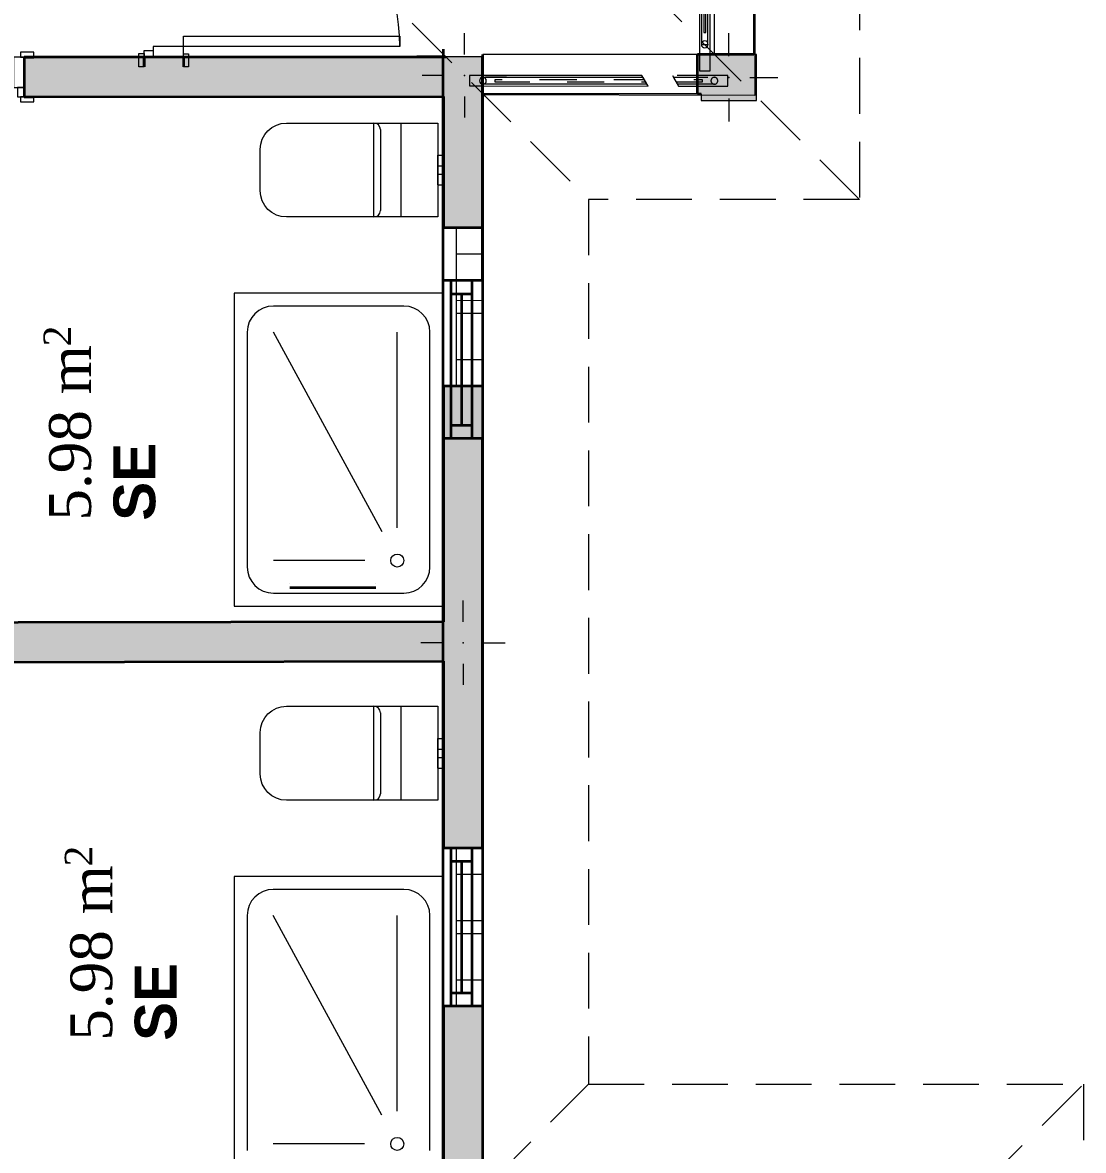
# Model space of a CAD drawing. Header units: millimetres. Extents: x -234375 to -184638, y -91483 to -70216.
# Drawn here: x -190622 to -186597, y -78363 to -74085 of the extents above; entities that cross this region are included whole.
import ezdxf

# ---------------------------------------------------------------- set-up
doc = ezdxf.new("R2010")
doc.units = ezdxf.units.MM
doc.header["$MEASUREMENT"] = 0
for name, pattern in [('Dashed Small', [282.222222, 141.111111, -141.111111]), ('Hidden', [317.5, 211.666667, -105.833333]), ('Wipeout_Contour', [20000, 0, -20000])]:
    doc.linetypes.add(name, pattern=pattern)
for name, color, linetype, lineweight in [('New_0_Pen_No__15', 214, 'Continuous', 25), ('New_0_Pen_No__7', 7, 'Continuous', 35), ('New_Archicad Doors_Pen_No__27', 7, 'Continuous', 35), ('New_Archicad Windows_Pen_No__27', 7, 'Continuous', 35), ('New_Drawing & Figure_Pen_No__15', 214, 'Continuous', 25), ('New_Drawing & Figure_Pen_No__7', 7, 'Continuous', 35), ('New_Interior - Stair & Railing_Pen_No__1', 7, 'Continuous', 13), ('New_Shell - Roof_Pen_No__1', 7, 'Continuous', 13), ('New_Structural - Bearing_Pen_No__1', 7, 'Continuous', 13), ('New_Structural - Bearing_Pen_No__20', 1, 'Continuous', 0), ('New_Structural - Bearing_Pen_No__27', 7, 'Continuous', 35)]:
    doc.layers.add(name, color=color, linetype=linetype, lineweight=lineweight)
for name, color, linetype in [('New_Archicad Doors', 7, 'Continuous'), ('New_Archicad Windows', 7, 'Continuous'), ('New_Drawing & Figure', 7, 'Continuous'), ('New_Interior - Stair & Railing', 7, 'Continuous'), ('New_Shell - Roof', 7, 'Continuous'), ('New_Structural - Bearing', 7, 'Continuous')]:
    doc.layers.add(name, color=color, linetype=linetype)
for name, color, linetype, lineweight, true_color in [('New_Archicad Doors_Pen_No__23', 30, 'Continuous', 20, 0xff6600), ('New_Archicad Doors_Pen_No__3', 30, 'Continuous', 18, 0xff6600), ('New_Archicad Windows_Pen_No__23', 30, 'Continuous', 20, 0xff6600), ('New_Archicad Windows_Pen_No__3', 30, 'Continuous', 18, 0xff6600), ('New_Drawing & Figure_Pen_No__254', 254, 'Continuous', 13, 0xe8e8e8), ('New_Drawing & Figure_Pen_No__9', 135, 'Continuous', 13, 0x3dad99), ('New_Interior - Stair & Railing_Pen_No__106', 161, 'Continuous', 13, 0xaaaaff), ('New_Interior - Stair & Railing_Pen_No__91', 161, 'Continuous', 13, 0xaaaaff), ('New_Structural - Bearing_Pen_No__160', 33, 'Continuous', 20, 0xb4a35c)]:
    doc.layers.add(name, color=color, linetype=linetype, lineweight=lineweight, true_color=true_color)
doc.styles.add('GENERATED_STYLE_1', font='arial.ttf')
doc.styles.add('GENERATED_STYLE_2', font='times.ttf')

# ---------------------------------------------------------------- blocks, each defined once
blk = doc.blocks.new('Slab_1', base_point=(-200787.4, -71277.4))
at = {"layer": 'New_Structural - Bearing_Pen_No__1', "color": 7, "linetype": 'Continuous', "lineweight": 13, "flags": 128}
blk.add_lwpolyline([(-200787.4, -71277.4), (-190000.1, -71277.1), (-189999.5, -71124.5), (-188874.4, -71129.2), (-187846.5, -71129.2), (-187843.4, -74360.9), (-188874.7, -74359.2), (-188874.4, -78662), (-187060.4, -78662), (-187064.7, -89633.3), (-200492.9, -89632.1), (-200498.7, -85263), (-199444, -85265.7), (-199437.7, -82864.3), (-199438.1, -82864.3), (-199438.1, -77162), (-197397.7, -77162), (-197397.7, -75061.6), (-200787.4, -75061.6)], close=True, dxfattribs=at)
blk = doc.blocks.new('Wall_6', base_point=(-191446.4, -76512))
at = {"layer": 'New_Structural - Bearing_Pen_No__160', "linetype": 'Continuous', "lineweight": 0, "true_color": 0x5a512e}
blk.add_hatch(color=59, dxfattribs=at).paths.add_polyline_path([(-191446.4, -76512), (-189025.4, -76507.3), (-189025.4, -76357.3), (-191446.4, -76362)])
at = {"layer": 'New_Structural - Bearing_Pen_No__27', "color": 7, "linetype": 'Continuous', "lineweight": 35, "flags": 128}
for points in [[(-189025.4, -76357.3), (-191446.4, -76362)], [(-191446.4, -76512), (-189025.4, -76507.3)]]:
    blk.add_lwpolyline(points, dxfattribs=at)
blk = doc.blocks.new('Door')
at = {"layer": 'New_Archicad Doors_Pen_No__23', "color": 30, "linetype": 'Continuous', "lineweight": 20, "true_color": 0xff6600}
for p, q in [((-360, 0), (-400, 0)), ((-400, 0), (-400, -115)), ((-360, -115), (-360, 0)), ((400, 0), (360, 0)), ((360, 0), (360, -115)), ((400, -115), (400, 0)), ((-400, -115), (-360, -115)), ((360, -115), (400, -115))]:
    blk.add_line(p, q, dxfattribs=at)
at = {"layer": 'New_Archicad Doors_Pen_No__27', "color": 7, "linetype": 'Continuous', "lineweight": 35}
for p, q in [((-400, 35), (-437, 35)), ((-400, 35), (-437, 35)), ((-400, 0), (-400, 35)), ((-400, 0), (-400, 35)), ((-400, -115), (-400, 0)), ((-400, -115), (-400, 0)), ((400, 0), (400, 35)), ((400, 0), (400, 35)), ((400, 35), (437, 35)), ((400, 35), (437, 35)), ((400, -115), (400, 0)), ((400, -115), (400, 0)), ((-400, -115), (-437, -115)), ((-400, -115), (-437, -115)), ((400, -115), (437, -115)), ((400, -115), (437, -115))]:
    blk.add_line(p, q, dxfattribs=at)
at = {"layer": 'New_Archicad Doors_Pen_No__3', "color": 30, "linetype": 'Continuous', "lineweight": 18, "true_color": 0xff6600}
for p, q in [((320, 0), (320, 720)), ((320, 720), (360, 720)), ((360, 720), (360, 0)), ((-387, 54), (-437, 54)), ((-437, 54), (-437, 35)), ((-387, 35), (-387, 54)), ((437, 54), (387, 54)), ((387, 54), (387, 35)), ((437, 35), (437, 54)), ((-437, 35), (-387, 35)), ((-375, 35), (-400, 35)), ((-400, 35), (-400, 0)), ((-400, 0), (-375, 0)), ((-375, 0), (-375, 35)), ((360, 0), (320, 0)), ((400, 35), (375, 35)), ((375, 35), (375, 0)), ((375, 0), (400, 0)), ((387, 35), (437, 35)), ((400, 0), (400, 35)), ((-387, -115), (-437, -115)), ((-437, -115), (-437, -134)), ((-387, -134), (-387, -115)), ((437, -115), (387, -115)), ((387, -115), (387, -134)), ((437, -134), (437, -115)), ((-437, -134), (-387, -134)), ((387, -134), (437, -134))]:
    blk.add_line(p, q, dxfattribs=at)
blk.add_arc((360, 0), 720, 90, 180, dxfattribs=at)
blk = doc.blocks.new('Wall_7', base_point=(-188875.5, -74215.3))
at = {"layer": 'New_Structural - Bearing_Pen_No__160', "linetype": 'Continuous', "lineweight": 0, "true_color": 0x5a512e}
for points in [[(-191446.4, -74366), (-191416, -74366), (-191416.1, -74216), (-191446.4, -74216)], [(-189025.5, -74215.4), (-190616.1, -74215.8), (-190616, -74365.8), (-189025.5, -74365.4)], [(-189025.5, -74365.4), (-188875.5, -74365.3), (-188875.5, -74215.3), (-188875.5, -74355.3), (-189015.5, -74355.3)], [(-189025.5, -74215.4), (-189025.5, -74365.4), (-189015.5, -74355.3), (-189015.5, -74355.3), (-189015.5, -74215.4)]]:
    blk.add_hatch(color=59, dxfattribs=at).paths.add_polyline_path(points)
at = {"layer": 'New_Structural - Bearing_Pen_No__27', "color": 7, "linetype": 'Continuous', "lineweight": 35}
for p, q in [((-191416.1, -74216), (-191453.1, -74216)), ((-191416.1, -74216), (-191416, -74331)), ((-190616.1, -74215.8), (-190579.1, -74215.8)), ((-190616.1, -74215.8), (-190616, -74330.8)), ((-191416, -74331), (-191416, -74366)), ((-190616, -74330.8), (-190616, -74365.8)), ((-191416, -74366), (-191453, -74366)), ((-190616, -74365.8), (-190579, -74365.8))]:
    blk.add_line(p, q, dxfattribs=at)
at = {"layer": 'New_Structural - Bearing_Pen_No__27', "color": 7, "linetype": 'Continuous', "lineweight": 35, "flags": 128}
for points in [[(-191416.1, -74216), (-191446.4, -74216)], [(-190161, -74215.7), (-190616.1, -74215.8)], [(-189015.5, -74215.4), (-190011, -74215.6)], [(-191446.4, -74366), (-191416, -74366)], [(-190616, -74365.8), (-189025.5, -74365.4)], [(-188875.5, -74355.3), (-188875.5, -74365.3)]]:
    blk.add_lwpolyline(points, dxfattribs=at)
at = {"layer": 'New_Archicad Doors', "color": 21, "linetype": 'Continuous', "lineweight": 18, "true_color": 0xff9955, "zscale": 1000, "rotation": 180.015292002472}
blk.add_blockref('Door', (-191016, -74330.9), dxfattribs=at)
blk = doc.blocks.new('2-Sash Sliding Window')
at = {"layer": 'New_Archicad Windows_Pen_No__23', "color": 30, "linetype": 'Continuous', "lineweight": 20, "true_color": 0xff6600}
for p, q in [((-300, 0), (-200, 0)), ((-200, 0), (-200, -100)), ((-25, -100), (-25, 0)), ((-25, 0), (25, 0)), ((-25, 0), (25, 0)), ((25, 0), (25, -100)), ((200, -100), (200, 0)), ((200, 0), (300, 0)), ((-200, -100), (-300, -100)), ((25, -100), (-25, -100)), ((25, -100), (-25, -100)), ((300, -100), (200, -100))]:
    blk.add_line(p, q, dxfattribs=at)
at = {"layer": 'New_Archicad Windows_Pen_No__27', "color": 7, "linetype": 'Continuous', "lineweight": 35}
for p, q in [((-300, 0), (-300, 50)), ((300, 0), (300, 50)), ((-300, -100), (-300, 0)), ((-300, -100), (-300, 0)), ((300, -100), (300, 0)), ((300, -100), (300, 0))]:
    blk.add_line(p, q, dxfattribs=at)
at = {"layer": 'New_Archicad Windows_Pen_No__3', "color": 30, "linetype": 'Continuous', "lineweight": 18, "true_color": 0xff6600}
for p, q in [((-300, 50), (300, 50)), ((-200, 0), (-25, 0)), ((25, 0), (200, 0)), ((-300, -100), (300, -100)), ((-25, -100), (-200, -100)), ((200, -100), (25, -100))]:
    blk.add_line(p, q, dxfattribs=at)
blk = doc.blocks.new('Wall_24', base_point=(-188875.2, -78662))
at = {"layer": 'New_Structural - Bearing_Pen_No__160', "linetype": 'Continuous', "lineweight": 0, "true_color": 0x5a512e}
h = blk.add_hatch(color=59, dxfattribs=at)
h.paths.add_polyline_path([(-188875.4, -75591.3), (-189025.4, -75591.3), (-189025.3, -77216.2), (-188875.3, -77216.2)])
h.paths.add_polyline_path([(-189020.5, -76507.3), (-189020.5, -76367.3), (-188880.5, -76367.3), (-188880.5, -76507.3)], flags=0)
blk.add_hatch(color=59, dxfattribs=at).paths.add_polyline_path([(-189025.3, -77816.2), (-189025.3, -78512), (-188875.3, -78512), (-188875.3, -77816.2)])
at = {"layer": 'New_Structural - Bearing_Pen_No__27', "color": 7, "linetype": 'Continuous', "lineweight": 35}
for p, q in [((-188975.3, -77216.2), (-189025.3, -77216.2)), ((-188875.3, -77216.2), (-188975.3, -77216.2)), ((-188975.3, -77816.2), (-189025.3, -77816.2)), ((-188875.3, -77816.2), (-188975.3, -77816.2))]:
    blk.add_line(p, q, dxfattribs=at)
at = {"layer": 'New_Structural - Bearing_Pen_No__27', "color": 7, "linetype": 'Continuous', "lineweight": 35, "flags": 128}
for points in [[(-189025.4, -75591.3), (-189025.4, -76357.3)], [(-188875.3, -77216.2), (-188875.4, -75591.3)], [(-189025.4, -76507.3), (-189025.3, -77216.2)], [(-189025.3, -77816.2), (-189025.3, -78512)], [(-188875.3, -78512), (-188875.3, -77816.2)]]:
    blk.add_lwpolyline(points, dxfattribs=at)
at = {"layer": 'New_Archicad Windows', "color": 21, "linetype": 'Continuous', "lineweight": 18, "true_color": 0xff9955, "zscale": 1000, "rotation": 90.00372434408517}
blk.add_blockref('2-Sash Sliding Window', (-188975.3, -77516.2), dxfattribs=at)
blk = doc.blocks.new('2-Sash Sliding Window_3')
at = {"layer": 'New_Archicad Windows_Pen_No__23', "color": 30, "linetype": 'Continuous', "lineweight": 20, "true_color": 0xff6600}
for p, q in [((-750, 0), (-650, 0)), ((-650, 0), (-650, -100)), ((-25, -100), (-25, 0)), ((-25, 0), (25, 0)), ((-25, 0), (25, 0)), ((25, 0), (25, -100)), ((650, -100), (650, 0)), ((650, 0), (750, 0)), ((-650, -100), (-750, -100)), ((25, -100), (-25, -100)), ((25, -100), (-25, -100)), ((750, -100), (650, -100))]:
    blk.add_line(p, q, dxfattribs=at)
at = {"layer": 'New_Archicad Windows_Pen_No__27', "color": 7, "linetype": 'Continuous', "lineweight": 35}
for p, q in [((-750, 0), (-750, 50)), ((750, 0), (750, 50)), ((-750, -100), (-750, 0)), ((-750, -100), (-750, 0)), ((750, -100), (750, 0)), ((750, -100), (750, 0))]:
    blk.add_line(p, q, dxfattribs=at)
at = {"layer": 'New_Archicad Windows_Pen_No__3', "color": 30, "linetype": 'Continuous', "lineweight": 18, "true_color": 0xff6600}
for p, q in [((-750, 50), (750, 50)), ((-650, 0), (-25, 0)), ((25, 0), (650, 0)), ((-750, -100), (750, -100)), ((-25, -100), (-650, -100)), ((650, -100), (25, -100))]:
    blk.add_line(p, q, dxfattribs=at)
blk = doc.blocks.new('Door_3')
at = {"layer": 'New_Archicad Doors_Pen_No__23', "color": 30, "linetype": 'Continuous', "lineweight": 20, "true_color": 0xff6600}
for p, q in [((-410, 0), (-450, 0)), ((-450, 0), (-450, -115)), ((-410, -115), (-410, 0)), ((450, 0), (410, 0)), ((410, 0), (410, -115)), ((450, -115), (450, 0)), ((-450, -115), (-410, -115)), ((410, -115), (450, -115))]:
    blk.add_line(p, q, dxfattribs=at)
at = {"layer": 'New_Archicad Doors_Pen_No__27', "color": 7, "linetype": 'Continuous', "lineweight": 35}
for p, q in [((-450, 0), (-487, 0)), ((-450, 0), (-487, 0)), ((-450, 0), (-450, -115)), ((-450, 0), (-450, -115)), ((450, 0), (450, -115)), ((450, 0), (450, -115)), ((450, 0), (487, 0)), ((450, 0), (487, 0)), ((-450, -115), (-450, -150)), ((-450, -115), (-450, -150)), ((450, -115), (450, -150)), ((450, -115), (450, -150)), ((-450, -150), (-487, -150)), ((-450, -150), (-487, -150)), ((450, -150), (487, -150)), ((450, -150), (487, -150))]:
    blk.add_line(p, q, dxfattribs=at)
at = {"layer": 'New_Archicad Doors_Pen_No__3', "color": 30, "linetype": 'Continuous', "lineweight": 18, "true_color": 0xff6600}
for p, q in [((370, 0), (370, 820)), ((370, 820), (410, 820)), ((410, 820), (410, 0)), ((-487, 0), (-487, 19)), ((-487, 19), (-437, 19)), ((-437, 0), (-487, 0)), ((-437, 19), (-437, 0)), ((410, 0), (370, 0)), ((437, 19), (487, 19)), ((437, 0), (437, 19)), ((487, 0), (437, 0)), ((487, 19), (487, 0)), ((-450, -150), (-450, -115)), ((-450, -115), (-425, -115)), ((-425, -115), (-425, -150)), ((425, -150), (425, -115)), ((425, -115), (450, -115)), ((450, -115), (450, -150)), ((-487, -169), (-487, -150)), ((-487, -150), (-437, -150)), ((-437, -169), (-487, -169)), ((-425, -150), (-450, -150)), ((-437, -150), (-437, -169)), ((450, -150), (425, -150)), ((437, -150), (487, -150)), ((437, -169), (437, -150)), ((487, -169), (437, -169)), ((487, -150), (487, -169))]:
    blk.add_line(p, q, dxfattribs=at)
blk.add_arc((410, 0), 820, 90, 180, dxfattribs=at)
blk = doc.blocks.new('Wall_25', base_point=(-190159.8, -71123.2))
at = {"layer": 'New_Structural - Bearing_Pen_No__160', "linetype": 'Continuous', "lineweight": 0, "true_color": 0x5a512e}
for points in [[(-190160, -71540.4), (-190010, -71540.4), (-190009.9, -71273.2), (-190010.8, -71273.2), (-190010.8, -71276.4), (-190010.9, -71276.4), (-190010.9, -71331.4), (-190159.5, -71331.4), (-190159.5, -71276.4), (-190159.8, -71276.4), (-190159.8, -71273.2), (-190159.9, -71273.2)], [(-190160.5, -73040.4), (-190160.6, -73315.7), (-190010.6, -73315.7), (-190010.5, -73040.4)]]:
    blk.add_hatch(color=59, dxfattribs=at).paths.add_polyline_path(points)
at = {"layer": 'New_Structural - Bearing_Pen_No__27', "color": 7, "linetype": 'Continuous', "lineweight": 35}
for p, q in [((-190110, -71540.4), (-190160, -71540.4)), ((-190010, -71540.4), (-190110, -71540.4)), ((-190110.5, -73040.4), (-190160.5, -73040.4)), ((-190010.5, -73040.4), (-190110.5, -73040.4)), ((-190160.6, -73315.7), (-190160.6, -73278.7)), ((-190010.6, -73315.7), (-190010.6, -73278.7)), ((-190125.6, -73315.7), (-190160.6, -73315.7)), ((-190010.6, -73315.7), (-190125.6, -73315.7)), ((-190161, -74215.7), (-190161, -74252.7)), ((-190126, -74215.7), (-190161, -74215.7)), ((-190011, -74215.7), (-190126, -74215.7)), ((-190011, -74215.7), (-190011, -74252.7))]:
    blk.add_line(p, q, dxfattribs=at)
at = {"layer": 'New_Structural - Bearing_Pen_No__27', "color": 7, "linetype": 'Continuous', "lineweight": 35, "flags": 128}
for points in [[(-190159.9, -71273.2), (-190160, -71540.4)], [(-190010, -71540.4), (-190009.9, -71273.2)], [(-190160.5, -73040.4), (-190160.6, -73315.7)], [(-190010.6, -73315.7), (-190010.5, -73040.4)]]:
    blk.add_lwpolyline(points, dxfattribs=at)
at = {"layer": 'New_Archicad Doors', "color": 21, "linetype": 'Continuous', "lineweight": 18, "true_color": 0xff9955, "zscale": 1000, "rotation": 269.9784304812755}
blk.add_blockref('Door_3', (-190010.8, -73765.7), dxfattribs=at)
at = {"layer": 'New_Archicad Windows', "color": 21, "linetype": 'Continuous', "lineweight": 18, "true_color": 0xff9955, "xscale": -1, "zscale": 1000, "rotation": 89.97843048127555}
blk.add_blockref('2-Sash Sliding Window_3', (-190110.3, -72290.4), dxfattribs=at)
blk = doc.blocks.new('Arch Top Window Opening_5')
at = {"layer": 'New_Archicad Windows_Pen_No__27', "color": 7, "linetype": 'Continuous', "lineweight": 35}
for p, q in [((-407.1, 0), (-407.1, 150)), ((407.1, 0), (407.1, 150))]:
    blk.add_line(p, q, dxfattribs=at)
at = {"layer": 'New_Archicad Windows_Pen_No__3', "color": 30, "linetype": 'Continuous', "lineweight": 18, "true_color": 0xff6600}
for p, q in [((-407.1, 150), (407.1, 150)), ((-407.1, 0), (407.1, 0))]:
    blk.add_line(p, q, dxfattribs=at)
blk = doc.blocks.new('Wall_28', base_point=(-188875.5, -74355.3))
at = {"layer": 'New_Structural - Bearing_Pen_No__160', "linetype": 'Continuous', "lineweight": 0, "true_color": 0x5a512e}
for points in [[(-188061.3, -74355.4), (-188047.3, -74355.4), (-188047.3, -74205.4), (-187997.4, -74205.4), (-188061.3, -74205.4)], [(-187847.4, -74205.4), (-187997.4, -74205.4)]]:
    blk.add_hatch(color=59, dxfattribs=at).paths.add_polyline_path(points)
at = {"layer": 'New_Structural - Bearing_Pen_No__27', "color": 7, "linetype": 'Continuous', "lineweight": 35}
for p, q in [((-188875.5, -74355.3), (-188875.5, -74205.3)), ((-188061.3, -74355.4), (-188061.3, -74205.4))]:
    blk.add_line(p, q, dxfattribs=at)
at = {"layer": 'New_Structural - Bearing_Pen_No__27', "color": 7, "linetype": 'Continuous', "lineweight": 35, "flags": 128}
for points in [[(-187997.4, -74205.4), (-188061.3, -74205.4)], [(-188061.3, -74355.4), (-188047.3, -74355.4)]]:
    blk.add_lwpolyline(points, dxfattribs=at)
at = {"layer": 'New_Archicad Windows', "color": 21, "linetype": 'Continuous', "lineweight": 18, "true_color": 0xff9955, "xscale": -1, "zscale": 1000, "rotation": 359.9979172794656}
blk.add_blockref('Arch Top Window Opening_5', (-188468.4, -74355.4), dxfattribs=at)
blk = doc.blocks.new('Arch Top Window Opening_6')
at = {"layer": 'New_Archicad Windows_Pen_No__27', "color": 7, "linetype": 'Continuous', "lineweight": 35}
for p, q in [((-1414.5, 0), (-1414.5, 150)), ((1414.5, 0), (1414.5, 150))]:
    blk.add_line(p, q, dxfattribs=at)
at = {"layer": 'New_Archicad Windows_Pen_No__3', "color": 30, "linetype": 'Continuous', "lineweight": 18, "true_color": 0xff6600}
for p, q in [((-1414.5, 150), (1414.5, 150)), ((-1414.5, 0), (1414.5, 0))]:
    blk.add_line(p, q, dxfattribs=at)
blk = doc.blocks.new('Wall_29', base_point=(-187847.4, -74355.4))
at = {"layer": 'New_Structural - Bearing_Pen_No__160', "linetype": 'Continuous', "lineweight": 0, "true_color": 0x5a512e}
blk.add_hatch(color=59, dxfattribs=at).paths.add_polyline_path([(-187997.3, -71126.5), (-187847.3, -71126.5)])
at = {"layer": 'New_Structural - Bearing_Pen_No__27', "color": 7, "linetype": 'Continuous', "lineweight": 35}
for p, q in [((-187847.3, -71376.5), (-187997.3, -71376.5)), ((-187847.4, -74205.4), (-187997.4, -74205.4))]:
    blk.add_line(p, q, dxfattribs=at)
at = {"layer": 'New_Structural - Bearing_Pen_No__27', "color": 7, "linetype": 'Continuous', "lineweight": 35, "flags": 128}
blk.add_lwpolyline([(-187847.3, -71126.5), (-187997.3, -71126.5)], dxfattribs=at)
at = {"layer": 'New_Archicad Windows', "color": 21, "linetype": 'Continuous', "lineweight": 18, "true_color": 0xff9955, "zscale": 1000, "rotation": 89.99792045613921}
blk.add_blockref('Arch Top Window Opening_6', (-187847.3, -72790.9), dxfattribs=at)
blk = doc.blocks.new('Wall_31', base_point=(-188875.4, -75591.3))
at = {"layer": 'New_Structural - Bearing_Pen_No__160', "linetype": 'Continuous', "lineweight": 0, "true_color": 0x5a512e}
for points in [[(-189025.5, -74365.4), (-189025.5, -74863.4), (-188875.5, -74863.3), (-188875.5, -74365.3)], [(-188875.4, -75463.3), (-189025.4, -75463.4), (-189025.4, -75591.3), (-188875.4, -75591.3)]]:
    blk.add_hatch(color=59, dxfattribs=at).paths.add_polyline_path(points)
at = {"layer": 'New_Structural - Bearing_Pen_No__27', "color": 7, "linetype": 'Continuous', "lineweight": 35}
for p, q in [((-188975.5, -74863.3), (-189025.5, -74863.4)), ((-188875.5, -74863.3), (-188975.5, -74863.3)), ((-188975.4, -75463.3), (-189025.4, -75463.4)), ((-188875.4, -75463.3), (-188975.4, -75463.3))]:
    blk.add_line(p, q, dxfattribs=at)
at = {"layer": 'New_Structural - Bearing_Pen_No__27', "color": 7, "linetype": 'Continuous', "lineweight": 35, "flags": 128}
for points in [[(-189025.5, -74365.4), (-189025.5, -74863.4)], [(-188875.5, -74863.3), (-188875.5, -74365.3)], [(-189025.4, -75463.4), (-189025.4, -75591.3)], [(-188875.4, -75591.3), (-188875.4, -75463.3)]]:
    blk.add_lwpolyline(points, dxfattribs=at)
at = {"layer": 'New_Archicad Windows', "color": 21, "linetype": 'Continuous', "lineweight": 18, "true_color": 0xff9955, "zscale": 1000, "rotation": 90.0037243440858}
blk.add_blockref('2-Sash Sliding Window', (-188975.5, -75163.3), dxfattribs=at)
blk = doc.blocks.new('Column_8', base_point=(-188945.5, -74285.3))
at = {"layer": 'New_Structural - Bearing_Pen_No__160', "linetype": 'Continuous', "lineweight": 0, "true_color": 0x5a512e}
for points in [[(-189015.5, -74215.4), (-188875.5, -74215.3), (-189015.5, -74215.3)], [(-189015.5, -74355.3), (-189015.5, -74355.3), (-188875.5, -74215.3), (-189015.5, -74215.4)], [(-189015.5, -74355.3), (-188875.5, -74355.3), (-188875.5, -74215.3)]]:
    blk.add_hatch(color=59, dxfattribs=at).paths.add_polyline_path(points)
at = {"layer": 'New_Structural - Bearing_Pen_No__1', "color": 7, "linetype": 'Continuous', "lineweight": 13, "flags": 128}
blk.add_lwpolyline([(-188875.5, -74215.3), (-189015.5, -74215.3), (-189015.5, -74215.4)], dxfattribs=at)
at = {"layer": 'New_Structural - Bearing_Pen_No__20', "color": 1, "linetype": 'Continuous', "lineweight": 0}
for p, q in [((-188945.5, -74205.3), (-188945.5, -74125.3)), ((-189025.5, -74285.3), (-189105.5, -74285.3)), ((-188865.5, -74285.3), (-188785.5, -74285.3)), ((-188945.5, -74365.3), (-188945.5, -74445.3))]:
    blk.add_line(p, q, dxfattribs=at)
blk.add_point((-188945.5, -74285.3), dxfattribs=at)
blk = doc.blocks.new('Column_26', base_point=(-188950.5, -76437.3))
at = {"layer": 'New_Structural - Bearing_Pen_No__160', "linetype": 'Continuous', "lineweight": 0, "true_color": 0x5a512e}
blk.add_hatch(color=59, dxfattribs=at).paths.add_polyline_path([(-188880.5, -76507.3), (-188880.5, -76367.3), (-189020.5, -76367.3), (-189020.5, -76507.3)])
at = {"layer": 'New_Structural - Bearing_Pen_No__20', "color": 1, "linetype": 'Continuous', "lineweight": 0}
for p, q in [((-188950.5, -76357.3), (-188950.5, -76277.3)), ((-189030.5, -76437.3), (-189110.5, -76437.3)), ((-188870.5, -76437.3), (-188790.5, -76437.3)), ((-188950.5, -76517.3), (-188950.5, -76597.3))]:
    blk.add_line(p, q, dxfattribs=at)
blk.add_point((-188950.5, -76437.3), dxfattribs=at)
blk = doc.blocks.new('Column_35', base_point=(-187942.3, -74292.6))
at = {"layer": 'New_Structural - Bearing_Pen_No__160', "linetype": 'Continuous', "lineweight": 0, "true_color": 0x5a512e}
for points in [[(-188047.3, -74355.4), (-188047.3, -74379.7), (-187837.3, -74379.7), (-187837.3, -74205.4), (-187847.4, -74205.4), (-187847.4, -74355.4), (-187997.4, -74355.4)], [(-187997.4, -74205.4), (-188047.3, -74205.4), (-188047.3, -74355.4), (-187997.4, -74355.4)], [(-187847.4, -74205.4), (-187997.4, -74205.4), (-187847.4, -74355.4)], [(-187997.4, -74355.4), (-187847.4, -74355.4), (-187997.4, -74205.4)]]:
    blk.add_hatch(color=59, dxfattribs=at).paths.add_polyline_path(points)
at = {"layer": 'New_Structural - Bearing_Pen_No__1', "color": 7, "linetype": 'Continuous', "lineweight": 13, "flags": 128}
blk.add_lwpolyline([(-188047.3, -74355.4), (-188047.3, -74379.7), (-187837.3, -74379.7), (-187837.3, -74205.4), (-187847.4, -74205.4)], dxfattribs=at)
at = {"layer": 'New_Structural - Bearing_Pen_No__20', "color": 1, "linetype": 'Continuous', "lineweight": 0}
for p, q in [((-187942.3, -74212.6), (-187942.3, -74125.4)), ((-188022.3, -74292.6), (-188127.3, -74292.6)), ((-187862.3, -74292.6), (-187757.3, -74292.6)), ((-187942.3, -74372.6), (-187942.3, -74459.7))]:
    blk.add_line(p, q, dxfattribs=at)
blk.add_point((-187942.3, -74292.6), dxfattribs=at)
blk = doc.blocks.new('Roof_1', base_point=(-201339, -70721))
at = {"layer": 'New_Shell - Roof_Pen_No__1', "color": 7, "linetype": 'Hidden', "lineweight": 13, "flags": 128}
for points in [[(-187447.2, -70726.6), (-187447.4, -74755.4)], [(-190490.6, -72740.3), (-188475.5, -74755.4)], [(-187447.4, -74755.4), (-189462.1, -72740.6)], [(-188475.5, -74755.4), (-188475.3, -78112)], [(-187447.4, -74755.4), (-188475.5, -74755.4)], [(-194231.4, -83868.5), (-188475.3, -78112)], [(-192594.7, -84103), (-186597.5, -78112)], [(-188475.3, -78112), (-186597.5, -78112)], [(-186597.5, -78112), (-186609.9, -90094)]]:
    blk.add_lwpolyline(points, dxfattribs=at)
blk = doc.blocks.new('Railing_4')
at = {"layer": 'New_Interior - Stair & Railing_Pen_No__1', "color": 7, "linetype": 'Continuous', "lineweight": 13}
for p, q in [((-188926, -74285.3), (-188926.1, -74325.3)), ((-188875.5, -74285.3), (-188926, -74285.3)), ((-188272, -74285.4), (-188875.5, -74285.3)), ((-188248.9, -74325.4), (-188272, -74285.4)), ((-188926.1, -74325.3), (-188875.5, -74325.3)), ((-188875.5, -74325.3), (-188248.9, -74325.4))]:
    blk.add_line(p, q, dxfattribs=at)
at = {"layer": 'New_Interior - Stair & Railing_Pen_No__1', "color": 7, "linetype": 'Dashed Small', "lineweight": 13}
for p, q in [((-187997.4, -74285.4), (-188156.5, -74285.4)), ((-188156.5, -74285.4), (-188133.4, -74325.4)), ((-187946.9, -74285.4), (-187997.4, -74285.4)), ((-187946.9, -74325.4), (-187946.9, -74285.4)), ((-188133.4, -74325.4), (-187997.4, -74325.4)), ((-187997.4, -74325.4), (-187946.9, -74325.4))]:
    blk.add_line(p, q, dxfattribs=at)
at = {"layer": 'New_Interior - Stair & Railing_Pen_No__1', "color": 7, "linetype": 'Dashed Small', "lineweight": 13, "flags": 128}
for points in [[(-188830.5, -74301.3), (-188830.5, -74309.3), (-188258.1, -74309.4), (-188262.7, -74301.4)], [(-188138, -74317.4), (-187997.4, -74317.4), (-187997.4, -74293.4), (-188151.9, -74293.4)], [(-188142.6, -74309.4), (-188042.4, -74309.4), (-188042.4, -74301.4), (-188147.3, -74301.4)]]:
    blk.add_lwpolyline(points, close=True, dxfattribs=at)
at = {"layer": 'New_Interior - Stair & Railing_Pen_No__106', "color": 161, "linetype": 'Continuous', "lineweight": 13, "true_color": 0xaaaaff, "flags": 128}
blk.add_lwpolyline([(-188875.5, -74293.3), (-188875.5, -74317.3), (-188253.5, -74317.4), (-188267.3, -74293.4)], close=True, dxfattribs=at)
at = {"layer": 'New_Interior - Stair & Railing_Pen_No__91', "color": 161, "linetype": 'Continuous', "lineweight": 13, "true_color": 0xaaaaff, "flags": 128}
blk.add_lwpolyline([(-188875.5, -74318.3, 1), (-188875.5, -74292.3, 1)], format="xyb", close=True, dxfattribs=at)
at = {"layer": 'New_Interior - Stair & Railing_Pen_No__91', "color": 161, "linetype": 'Dashed Small', "lineweight": 13, "true_color": 0xaaaaff, "flags": 128}
blk.add_lwpolyline([(-187997.4, -74318.4, 1), (-187997.4, -74292.4, 1)], format="xyb", close=True, dxfattribs=at)
blk = doc.blocks.new('Railing_5')
at = {"layer": 'New_Interior - Stair & Railing_Pen_No__1', "color": 7, "linetype": 'Continuous', "lineweight": 13}
for p, q in [((-188013.7, -71244.2), (-188053.7, -71244.2)), ((-188053.7, -71244.2), (-188053.7, -71344.2)), ((-188013.7, -71344.2), (-188013.7, -71244.2)), ((-188053.7, -71344.2), (-188053.7, -74167.4)), ((-188013.7, -74167.4), (-188013.7, -71344.2)), ((-188053.7, -74167.4), (-188053.7, -74267.4)), ((-188013.7, -74267.4), (-188013.7, -74167.4)), ((-188053.7, -74267.4), (-188013.7, -74267.4))]:
    blk.add_line(p, q, dxfattribs=at)
at = {"layer": 'New_Interior - Stair & Railing_Pen_No__1', "color": 7, "linetype": 'Dashed Small', "lineweight": 13, "flags": 128}
blk.add_lwpolyline([(-188037.7, -74122.4), (-188029.7, -74122.4), (-188029.7, -71389.2), (-188037.7, -71389.2)], close=True, dxfattribs=at)
at = {"layer": 'New_Interior - Stair & Railing_Pen_No__106', "color": 161, "linetype": 'Continuous', "lineweight": 13, "true_color": 0xaaaaff, "flags": 128}
blk.add_lwpolyline([(-188045.7, -74167.4), (-188021.7, -74167.4), (-188021.7, -71344.2), (-188045.7, -71344.2)], close=True, dxfattribs=at)
at = {"layer": 'New_Interior - Stair & Railing_Pen_No__91', "color": 161, "linetype": 'Continuous', "lineweight": 13, "true_color": 0xaaaaff, "flags": 128}
for points in [[(-188020.7, -71344.2, 1), (-188046.7, -71344.2, 1)], [(-188020.7, -74167.4, 1), (-188046.7, -74167.4, 1)]]:
    blk.add_lwpolyline(points, format="xyb", close=True, dxfattribs=at)

msp = doc.modelspace()

# ---------------------------------------------------------------- linework, layer by layer
at = {"layer": 'New_0_Pen_No__7', "color": 7, "linetype": 'Continuous', "lineweight": 35}
for p, q in [((-189025.5, -74215.3), (-189125.5, -74215.3)), ((-189026.9, -74215.3), (-189026.9, -75063.3)), ((-189025.5, -74215.3), (-189025.5, -74185.3)), ((-188876.9, -75063.3), (-188876.9, -74215.3)), ((-188876.9, -75063.3), (-188876.9, -74263.3)), ((-188876.9, -75063.3), (-189026.9, -75063.3)), ((-189026.9, -75662.8), (-189026.9, -76511.3)), ((-188876.9, -75662.8), (-189026.9, -75662.8)), ((-188876.9, -77098.5), (-188876.9, -75662.8)), ((-188876.9, -75803.3), (-188876.9, -75662.8)), ((-189026.9, -76511.3), (-189026.9, -77216.2)), ((-188876.9, -77216.2), (-188876.9, -77098.5)), ((-188876.9, -77216.2), (-189027.1, -77216.2)), ((-189026.9, -77816.2), (-189026.9, -78661.3)), ((-188876.9, -77816.2), (-189026.9, -77816.2)), ((-188876.6, -77816.2), (-188876.6, -78661.3))]:
    msp.add_line(p, q, dxfattribs=at)
at = {"layer": 'New_Drawing & Figure_Pen_No__7', "color": 7, "linetype": 'Continuous', "lineweight": 35}
for p, q in [((-189025.5, -74215.3), (-189125.5, -74215.3)), ((-189026.9, -74215.3), (-189026.9, -75063.3)), ((-189025.5, -74215.3), (-189025.5, -74185.3)), ((-188876.9, -75063.3), (-188876.9, -74215.3)), ((-188876.9, -75063.3), (-188876.9, -74263.3)), ((-188876.9, -75063.3), (-189026.9, -75063.3)), ((-189026.9, -75063.3), (-189026.9, -75663.3)), ((-188996.9, -75063.3), (-188996.9, -75663.3)), ((-188916.9, -75063.3), (-188916.9, -75663.3)), ((-188876.9, -75063.3), (-188876.9, -75663.3)), ((-188996.9, -75113.3), (-188916.9, -75113.3)), ((-188956.9, -75113.3), (-188956.9, -75613.3)), ((-188916.9, -75613.3), (-188996.9, -75613.3)), ((-189026.9, -75662.8), (-189026.9, -76511.3)), ((-188876.9, -75662.8), (-189026.9, -75662.8)), ((-188876.9, -77098.5), (-188876.9, -75662.8)), ((-188876.9, -75803.3), (-188876.9, -75662.8)), ((-189026.9, -76511.3), (-189026.9, -77216.2)), ((-188876.9, -77216.2), (-188876.9, -77098.5)), ((-188876.9, -77216.2), (-189027.1, -77216.2)), ((-189027.1, -77216.2), (-189027.1, -77816.2)), ((-188997.1, -77216.2), (-188997.1, -77816.2)), ((-188917.1, -77216.2), (-188917.1, -77816.2)), ((-188877.1, -77216.2), (-188877.1, -77816.2)), ((-188997.1, -77266.2), (-188917.1, -77266.2)), ((-188957.1, -77266.2), (-188957.1, -77766.2)), ((-188917.1, -77766.2), (-188997.1, -77766.2)), ((-189026.9, -77816.2), (-189026.9, -78661.3)), ((-188876.9, -77816.2), (-189026.9, -77816.2)), ((-188876.6, -77816.2), (-188876.6, -78661.3))]:
    msp.add_line(p, q, dxfattribs=at)
at = {"layer": 'New_Drawing & Figure_Pen_No__9', "color": 135, "linetype": 'Continuous', "lineweight": 13, "true_color": 0x3dad99}
for p, q in [((-189690.8, -74494.8), (-189675.8, -74482.5)), ((-189675.8, -74482.5), (-189658.7, -74473.4)), ((-189658.7, -74473.4), (-189640.2, -74467.7)), ((-189640.2, -74467.7), (-189620.8, -74465.8)), ((-189620.8, -74465.8), (-189046.7, -74465.8)), ((-189289.2, -74822.2), (-189289.2, -74465.8)), ((-189185.3, -74822.2), (-189185.3, -74465.8)), ((-189046.7, -74465.8), (-189046.7, -74822.2)), ((-189712.3, -74526.9), (-189703.2, -74509.8)), ((-189703.2, -74509.8), (-189690.8, -74494.8)), ((-189264.5, -74490.6), (-189264.5, -74644)), ((-189719.8, -74564.8), (-189717.9, -74545.5)), ((-189719.8, -74723.2), (-189719.8, -74564.8)), ((-189717.9, -74545.5), (-189712.3, -74526.9)), ((-189046.7, -74604.1), (-189046.7, -74587.6)), ((-189046.7, -74587.6), (-189026.9, -74587.6)), ((-189046.7, -74628.2), (-189046.7, -74604.1)), ((-189026.9, -74604.1), (-189026.9, -74587.6)), ((-189026.9, -74628.2), (-189026.9, -74604.1)), ((-189264.5, -74644), (-189264.5, -74797.5)), ((-189046.7, -74632.8), (-189046.7, -74628.2)), ((-189046.7, -74628.2), (-189026.9, -74628.2)), ((-189046.7, -74644), (-189046.7, -74632.8)), ((-189046.7, -74655.2), (-189046.7, -74644)), ((-189026.9, -74632.8), (-189026.9, -74628.2)), ((-189026.9, -74644), (-189026.9, -74632.8)), ((-189026.9, -74655.2), (-189026.9, -74644)), ((-189046.7, -74659.9), (-189046.7, -74655.2)), ((-189046.7, -74659.9), (-189026.9, -74659.9)), ((-189046.7, -74683.9), (-189046.7, -74659.9)), ((-189046.7, -74700.4), (-189046.7, -74683.9)), ((-189026.9, -74659.9), (-189026.9, -74655.2)), ((-189026.9, -74683.9), (-189026.9, -74659.9)), ((-189026.9, -74700.4), (-189026.9, -74683.9)), ((-189717.9, -74742.5), (-189719.8, -74723.2)), ((-189046.7, -74700.4), (-189026.9, -74700.4)), ((-189712.3, -74761.1), (-189717.9, -74742.5)), ((-189703.2, -74778.2), (-189712.3, -74761.1)), ((-189690.8, -74793.2), (-189703.2, -74778.2)), ((-189675.8, -74805.5), (-189690.8, -74793.2)), ((-189658.7, -74814.7), (-189675.8, -74805.5)), ((-189640.2, -74820.3), (-189658.7, -74814.7)), ((-189620.8, -74822.2), (-189640.2, -74820.3)), ((-189046.7, -74822.2), (-189620.8, -74822.2)), ((-189026.9, -75110.5), (-189818.8, -75110.5)), ((-189818.8, -75110.5), (-189818.8, -76298.5)), ((-189026.9, -76298.5), (-189026.9, -75110.5)), ((-189175.4, -75160), (-189670.3, -75160)), ((-189769.3, -75259), (-189769.3, -76150)), ((-189258, -76015.9), (-189670.3, -75259)), ((-189200.1, -76001.5), (-189200.1, -75259)), ((-189076.4, -76150), (-189076.4, -75259)), ((-189323.9, -76125.2), (-189670.3, -76125.2)), ((-189818.8, -76298.5), (-189026.9, -76298.5)), ((-189703.2, -76722.1), (-189690.8, -76707.1)), ((-189690.8, -76707.1), (-189675.8, -76694.8)), ((-189675.8, -76694.8), (-189658.7, -76685.7)), ((-189658.7, -76685.7), (-189640.2, -76680)), ((-189640.2, -76680), (-189620.8, -76678.1)), ((-189620.8, -76678.1), (-189046.7, -76678.1)), ((-189289.2, -77034.5), (-189289.2, -76678.1)), ((-189264.5, -76702.9), (-189264.5, -76856.3)), ((-189185.3, -77034.5), (-189185.3, -76678.1)), ((-189046.7, -76678.1), (-189046.7, -77034.5)), ((-189717.9, -76757.8), (-189712.3, -76739.3)), ((-189712.3, -76739.3), (-189703.2, -76722.1)), ((-189719.8, -76777.1), (-189717.9, -76757.8)), ((-189719.8, -76935.5), (-189719.8, -76777.1)), ((-189046.7, -76816.4), (-189046.7, -76799.9)), ((-189046.7, -76799.9), (-189026.9, -76799.9)), ((-189046.7, -76840.5), (-189046.7, -76816.4)), ((-189026.9, -76816.4), (-189026.9, -76799.9)), ((-189026.9, -76840.5), (-189026.9, -76816.4)), ((-189264.5, -76856.3), (-189264.5, -77009.8)), ((-189046.7, -76845.1), (-189046.7, -76840.5)), ((-189046.7, -76840.5), (-189026.9, -76840.5)), ((-189046.7, -76856.3), (-189046.7, -76845.1)), ((-189046.7, -76867.5), (-189046.7, -76856.3)), ((-189046.7, -76872.2), (-189046.7, -76867.5)), ((-189046.7, -76872.2), (-189026.9, -76872.2)), ((-189046.7, -76896.2), (-189046.7, -76872.2)), ((-189026.9, -76845.1), (-189026.9, -76840.5)), ((-189026.9, -76856.3), (-189026.9, -76845.1)), ((-189026.9, -76867.5), (-189026.9, -76856.3)), ((-189026.9, -76872.2), (-189026.9, -76867.5)), ((-189026.9, -76896.2), (-189026.9, -76872.2)), ((-189046.7, -76912.8), (-189046.7, -76896.2)), ((-189046.7, -76912.8), (-189026.9, -76912.8)), ((-189026.9, -76912.8), (-189026.9, -76896.2)), ((-189717.9, -76954.8), (-189719.8, -76935.5)), ((-189712.3, -76973.4), (-189717.9, -76954.8)), ((-189703.2, -76990.5), (-189712.3, -76973.4)), ((-189690.8, -77005.5), (-189703.2, -76990.5)), ((-189675.8, -77017.8), (-189690.8, -77005.5)), ((-189658.7, -77027), (-189675.8, -77017.8)), ((-189640.2, -77032.6), (-189658.7, -77027)), ((-189620.8, -77034.5), (-189640.2, -77032.6)), ((-189046.7, -77034.5), (-189620.8, -77034.5)), ((-189027.1, -77323.4), (-189819.1, -77323.4)), ((-189819.1, -77323.4), (-189819.1, -78511.3)), ((-189027.1, -78511.3), (-189027.1, -77323.4)), ((-189175.6, -77372.9), (-189670.6, -77372.9)), ((-189769.6, -77471.9), (-189769.6, -78362.8)), ((-189258.3, -78228.7), (-189670.6, -77471.9)), ((-189200.4, -78214.3), (-189200.4, -77471.9)), ((-189076.6, -78362.8), (-189076.6, -77471.9)), ((-189324.1, -78338.1), (-189670.6, -78338.1))]:
    msp.add_line(p, q, dxfattribs=at)
for centre in [(-189200.1, -76125.2), (-189200.4, -78338.1)]:
    msp.add_circle(centre, 24.7, dxfattribs=at)
for centre, radius, start, end in [((-189289.2, -74490.6), 24.7, 0, 90), ((-189289.2, -74797.5), 24.7, 270, 0), ((-189670.3, -75259), 99, 90, 180), ((-189175.4, -75259), 99, 0, 90), ((-189670.3, -76150), 99, 180, 270), ((-189175.4, -76150), 99, 270, 0), ((-189289.2, -76702.9), 24.7, 0, 90), ((-189289.2, -77009.8), 24.7, 270, 0), ((-189670.6, -77471.9), 99, 90, 180), ((-189175.6, -77471.9), 99, 0, 90)]:
    msp.add_arc(centre, radius, start, end, dxfattribs=at)

# ---------------------------------------------------------------- block references
at = {"layer": 'New_Interior - Stair & Railing', "color": 7, "linetype": 'Continuous', "lineweight": 13}
for name in ['Railing_5', 'Railing_4']:
    msp.add_blockref(name, (0, 0), dxfattribs=at)
at = {"layer": 'New_Structural - Bearing', "color": 7, "lineweight": 35}
for name, p in [('Wall_29', (-187847.4, -74355.4)), ('Wall_25', (-190159.8, -71123.2)), ('Wall_7', (-188875.5, -74215.3)), ('Wall_28', (-188875.5, -74355.3)), ('Wall_31', (-188875.4, -75591.3)), ('Wall_24', (-188875.2, -78662)), ('Wall_6', (-191446.4, -76512))]:
    msp.add_blockref(name, p, dxfattribs=at)
at = {"layer": 'New_Structural - Bearing', "color": 7, "lineweight": 13}
for name, p in [('Column_8', (-188945.5, -74285.3)), ('Column_35', (-187942.3, -74292.6)), ('Column_26', (-188950.5, -76437.3))]:
    msp.add_blockref(name, p, dxfattribs=at)

# ---------------------------------------------------------------- texts
at = {"layer": 'New_0_Pen_No__15', "color": 214, "linetype": 'Continuous', "lineweight": 25, "attachment_point": 7, "rotation": 90, "style": 'GENERATED_STYLE_2'}
for s, insert, char_height in [('\\A1;{\\pql;\\fTimes New Roman|b0|i0|c0|p0;\\W1.000000;2}', (-190437.5, -75313), 104.661), ('\\A1;{\\pql;\\fTimes New Roman|b0|i0|c0|p0;\\W1.000000;5.98 m}', (-190358.9, -75973.7), 158.578), ('\\A1;{\\pql;\\fTimes New Roman|b0|i0|c0|p0;\\W1.000000;2}', (-190356.9, -77285.7), 104.661), ('\\A1;{\\pql;\\fTimes New Roman|b0|i0|c0|p0;\\W1.000000;5.98 m}', (-190278.3, -77946.5), 158.578)]:
    msp.add_mtext(s, dxfattribs=dict(at, insert=insert, char_height=char_height))
at = {"layer": 'New_0_Pen_No__7', "color": 7, "linetype": 'Continuous', "lineweight": 35, "char_height": 158.578, "attachment_point": 7, "rotation": 90, "style": 'GENERATED_STYLE_1'}
for insert in [(-190116, -75974.4), (-190035.4, -77947.2)]:
    msp.add_mtext('\\A1;{\\pql;\\fArial|b1|i0|c0|p0;\\W1.000000;SE}', dxfattribs=dict(at, insert=insert))
at = {"layer": 'New_Drawing & Figure_Pen_No__15', "color": 214, "linetype": 'Continuous', "lineweight": 25, "attachment_point": 7, "rotation": 90, "style": 'GENERATED_STYLE_2'}
for s, insert, char_height in [('\\A1;{\\pql;\\fTimes New Roman|b0|i0|c0|p0;\\W1.000000;2}', (-190437.5, -75313), 104.661), ('\\A1;{\\pql;\\fTimes New Roman|b0|i0|c0|p0;\\W1.000000;5.98 m}', (-190358.9, -75973.7), 158.578), ('\\A1;{\\pql;\\fTimes New Roman|b0|i0|c0|p0;\\W1.000000;2}', (-190356.9, -77285.7), 104.661), ('\\A1;{\\pql;\\fTimes New Roman|b0|i0|c0|p0;\\W1.000000;5.98 m}', (-190278.3, -77946.5), 158.578)]:
    msp.add_mtext(s, dxfattribs=dict(at, insert=insert, char_height=char_height))
at = {"layer": 'New_Drawing & Figure_Pen_No__7', "color": 7, "linetype": 'Continuous', "lineweight": 35, "char_height": 158.578, "attachment_point": 7, "rotation": 90, "style": 'GENERATED_STYLE_1'}
for insert in [(-190116, -75974.4), (-190035.4, -77947.2)]:
    msp.add_mtext('\\A1;{\\pql;\\fArial|b1|i0|c0|p0;\\W1.000000;SE}', dxfattribs=dict(at, insert=insert))

# ---------------------------------------------------------------- wipeouts: each hides what was drawn before it
at = {"color": 254, "linetype": 'Wipeout_Contour', "lineweight": 0, "ltscale": 816812.601049}
msp.add_wipeout([(-189281.4, -76213.5), (-189608, -76213.5), (-189608, -76228.3), (-189281.4, -76228.3)], dxfattribs=at).dxf.layer = 'New_Drawing & Figure'

# ---------------------------------------------------------------- next in the draw order: linework, layer by layer
at = {"layer": 'New_Drawing & Figure_Pen_No__254', "color": 254, "linetype": 'Wipeout_Contour', "lineweight": 13, "true_color": 0xe8e8e8}
for p, q in [((-189281.4, -76213.5), (-189608, -76213.5)), ((-189608, -76213.5), (-189608, -76228.3)), ((-189608, -76228.3), (-189281.4, -76228.3)), ((-189281.4, -76228.3), (-189281.4, -76213.5))]:
    msp.add_line(p, q, dxfattribs=at)
at = {"layer": 'New_Drawing & Figure_Pen_No__7', "color": 7, "linetype": 'Continuous', "lineweight": 35}
msp.add_line((-189281.4, -76228.3), (-189608, -76228.3), dxfattribs=at)
at = {"layer": 'New_Drawing & Figure_Pen_No__9', "color": 135, "linetype": 'Continuous', "lineweight": 13, "true_color": 0x3dad99}
msp.add_line((-189670.3, -76249), (-189175.4, -76249), dxfattribs=at)

# ---------------------------------------------------------------- next in the draw order: block references
at = {"layer": 'New_Shell - Roof', "color": 7, "linetype": 'Continuous', "lineweight": 13}
msp.add_blockref('Roof_1', (-201339, -70721), dxfattribs=at)
at = {"layer": 'New_Structural - Bearing', "color": 7, "linetype": 'Continuous', "lineweight": 13}
msp.add_blockref('Slab_1', (-200787.4, -71277.4), dxfattribs=at)

doc.saveas('drawing.dxf')
